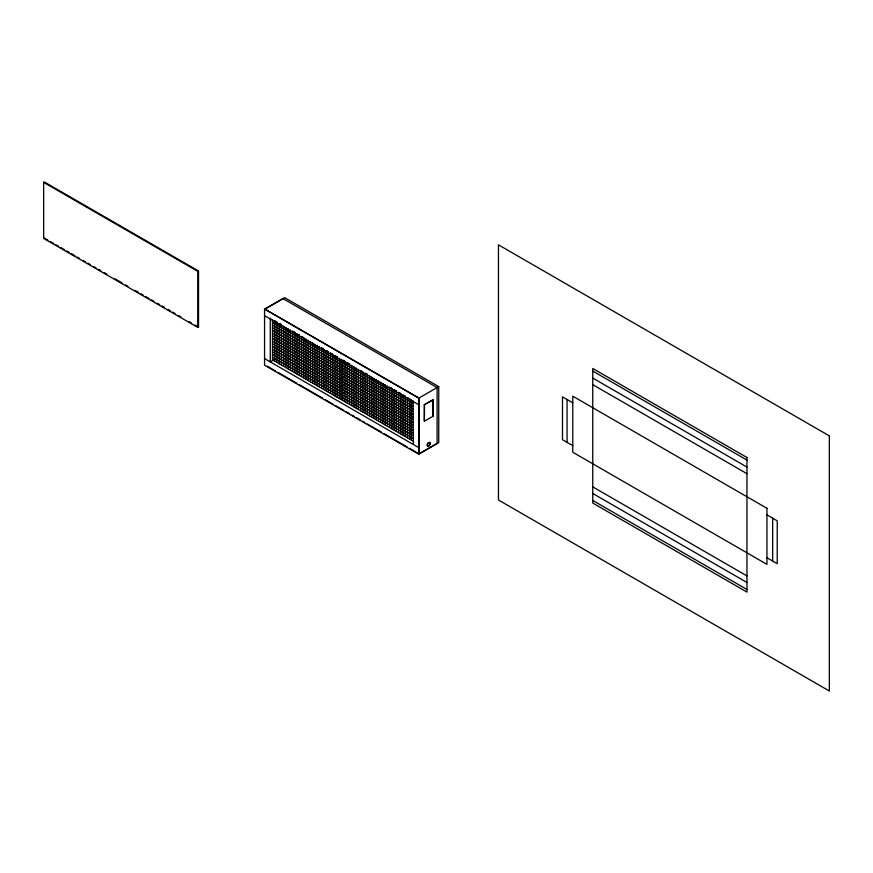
<?xml version="1.0" encoding="UTF-8"?>
<svg xmlns="http://www.w3.org/2000/svg" width="873" height="873" viewBox="0 0 873 873"><rect width="100%" height="100%" fill="white"/><g stroke="black" fill="none" stroke-linecap="round" stroke-linejoin="round"><path stroke-width="1.31" d="M43.65 182.37L44.327 181.977L198.531 271.012L198.531 327.059L197.855 327.451L43.65 238.427L43.65 182.37L197.855 271.394L198.531 271.012M43.65 238.427L44.327 238.034L47.851 240.075M264.563 309.129L284.554 297.595L438.748 386.619L438.748 442.676L418.767 454.211L264.563 365.187L264.563 309.129L418.767 398.164L438.748 386.619M274.046 359.72L270.27 361.891L270.27 319.027M424.354 404.69L433.041 399.812L433.041 416.301L424.354 421.179L424.354 404.69L433.041 399.812M413.398 444.128L413.049 400.762M592.756 371.069L746.961 460.093M592.756 378.064L746.961 467.088M592.756 384.655L746.961 473.679M572.775 402.791L562.496 396.855L562.496 439.719L572.775 445.656M766.952 514.895L777.232 520.832L777.232 563.696L766.952 557.76M592.756 486.872L746.961 575.896M592.756 493.463L746.961 582.498M592.756 500.458L746.961 589.482M274.755 361.182L274.755 320.915L276.981 322.202L276.981 362.47M292.597 331.216L294.834 332.504L294.834 372.771M323.828 349.244L321.602 347.956L321.602 388.223M326.066 390.798L326.066 350.531L328.292 351.819L328.292 392.097M330.529 393.385L330.529 353.107L332.755 354.394L332.755 394.672M334.992 395.96L334.992 355.769L337.218 356.97L337.218 397.248M342.783 400.456L342.783 360.189L345.021 361.477L345.021 401.744M349.484 404.319L349.484 364.052L347.247 362.764L347.247 403.031M389.631 427.508L389.631 387.241L391.868 388.529M394.094 430.083L394.094 389.816L396.331 391.104M398.557 432.659L398.557 392.392L400.794 393.679L400.794 433.946M403.02 435.234L403.02 395.043L405.258 396.255L405.258 436.522M274.755 320.991L276.981 322.279M279.218 323.567L281.444 324.854M294.834 332.58L292.597 331.293L292.597 371.483M299.297 335.167L297.06 333.868L297.06 374.059M303.749 337.742L301.523 336.454L301.523 376.634M321.602 348.043L323.828 349.331L323.828 389.511M326.066 350.619L328.292 351.906M330.529 353.194L332.755 354.482M334.992 355.769L337.218 357.057M342.783 360.276L345.021 361.564M347.247 362.852L349.484 364.139M367.326 374.441L365.1 373.153L365.1 413.344M389.631 387.317L391.868 388.605L391.868 428.796M394.094 389.893L396.331 391.18L396.331 431.371M398.557 392.468L400.794 393.756M403.02 395.043L405.258 396.342M264.563 315.731L418.767 404.756M272.518 322.388L413.049 403.522M433.041 416.301L432.932 399.747M272.518 325.062L413.049 406.196M272.518 327.746L413.049 408.88M272.518 330.42L413.049 411.554M272.518 333.104L413.049 414.239M424.354 421.179L424.474 404.756M272.518 335.778L413.049 416.912M272.518 338.462L413.049 419.597M272.518 341.136L413.049 422.27M272.518 343.809L413.049 424.944M272.518 346.483L413.049 427.617M272.518 349.156L413.049 430.291M272.518 351.841L413.049 432.975M272.518 354.525L413.049 435.66M272.518 357.21L413.049 438.344M413.049 441.029L272.518 359.894L272.518 319.704M269.943 361.302L270.619 361.695M264.563 358.596L418.767 447.62M267.367 366.278L275.595 371.036M277.952 372.389L296.755 383.247M299.101 384.6L322.606 398.175M324.963 399.528L333.191 404.286M335.538 405.639L343.766 410.386M346.123 411.75L349.647 413.78M351.994 415.144L354.351 416.497M356.697 417.851L360.222 419.891M362.579 421.244L364.925 422.608M367.271 423.962L381.381 432.102M383.727 433.466L407.233 447.031M409.59 448.395L417.818 453.142M50.208 241.428L53.744 243.469M56.09 244.833L58.447 246.186M60.804 247.55L64.34 249.591M66.686 250.944L69.043 252.308M71.4 253.661L74.925 255.702M77.282 257.066L79.639 258.419M83.164 260.46L85.521 261.824M87.878 263.177L90.235 264.541M93.76 266.581L96.117 267.935M98.474 269.299L100.821 270.652M104.356 272.692L106.713 274.057M114.952 278.814L122.013 282.885M125.548 284.925L127.895 286.289M134.966 290.36L138.491 292.4M140.848 293.764L143.205 295.118M145.551 296.482L149.087 298.522M151.444 299.876L153.801 301.24M157.326 303.28L159.683 304.633M162.04 305.997L164.386 307.351M167.922 309.391L170.279 310.755M172.625 312.108L174.982 313.472M178.518 315.513L180.875 316.866M189.114 321.624L191.46 322.988M194.995 325.029L198.531 327.059M772.66 518.191L772.66 561.055M567.057 399.496L567.057 442.36M418.767 398.164L418.767 454.211M411.379 399.79L411.379 440.057M409.71 439.097L409.71 398.83L407.484 397.63L407.484 437.81M387.405 386.03L387.405 426.22M385.179 384.666L385.179 424.933M382.941 383.454L382.941 423.645M380.715 382.09L380.715 422.357M378.478 380.879L378.478 421.07M376.252 379.515L376.252 419.782M374.015 378.304L374.015 418.494M371.789 376.929L371.789 417.207M369.563 375.728L369.563 415.919M367.326 374.353L367.326 414.631M362.862 412.056L362.862 371.865L360.636 370.578L360.636 410.768M358.399 369.29L358.399 409.47M356.173 368.002L356.173 408.182M353.936 366.627L353.936 406.894M351.71 365.34L351.71 405.607M341.114 359.229L341.114 399.496M339.444 358.345L339.444 398.535M319.365 346.756L319.365 386.935M317.139 345.381L317.139 385.648M314.913 344.18L314.913 384.36M312.676 342.805L312.676 383.072M310.45 341.605L310.45 381.785M308.213 340.23L308.213 380.497M305.986 338.942L305.986 379.209M303.749 337.655L303.749 377.922M299.297 335.079L299.297 375.346M290.371 330.005L290.371 370.196M288.134 328.717L288.134 368.908M285.908 327.353L285.908 367.62M283.67 326.066L283.67 366.333M281.444 365.045L281.444 324.778L279.218 323.49L279.218 363.757M270.597 318.045L270.597 318.82M197.855 271.394L197.855 327.451M428.665 442.731A2.019 1.168 -60 0 0 427.508 445.841A2.019 1.168 -60 0 0 429.909 444.63A2.019 1.168 -60 0 0 429.036 442.546L428.545 442.666A2.019 1.168 -60 0 0 427.388 445.776A2.019 1.168 -60 0 0 429.8 444.564A2.019 1.168 -60 0 0 428.927 442.48M283.125 298.675L265.021 309.129L418.996 398.033L418.996 453.818L437.1 443.364L437.1 387.579L283.125 298.675M829.35 435.889L498.461 244.844L498.461 499.978L829.35 691.023L829.35 435.889M746.961 457.496L592.756 368.471L592.756 503.055L746.961 592.08L746.961 457.496M766.952 508.304L572.775 396.189L572.775 452.247L766.952 564.362L766.952 508.304"/></g></svg>
